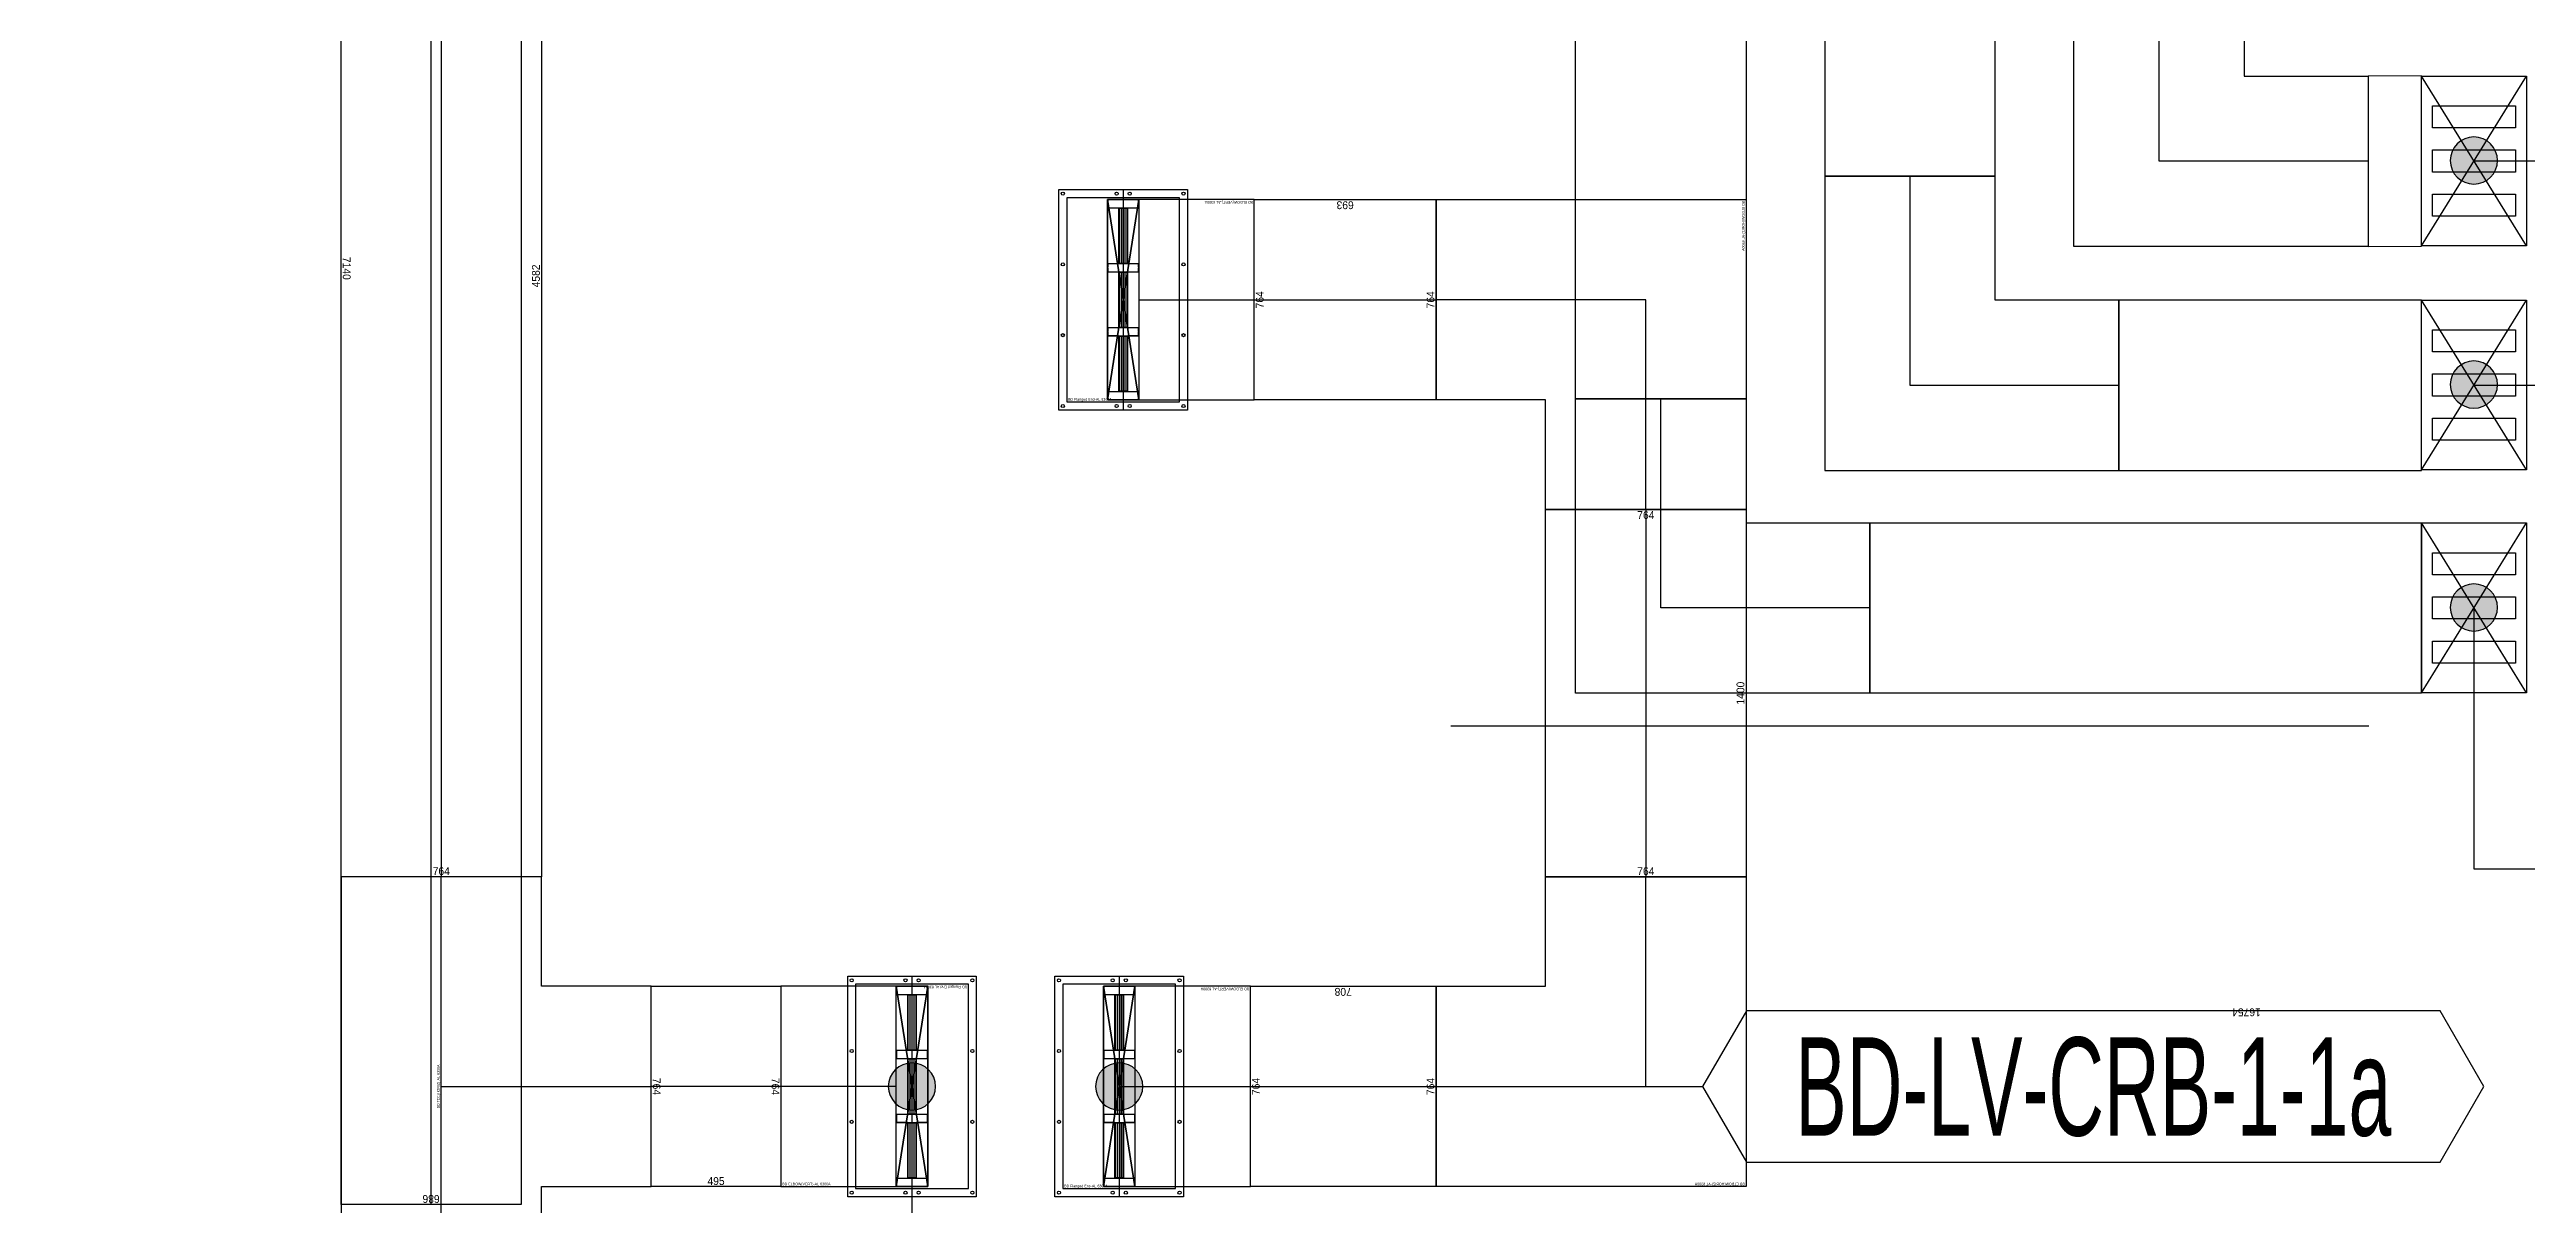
# Model space of a CAD drawing. Header units: millimetres. Extents: x 28486 to 374549, y -351975 to 868946.
# Drawn here: x 138610 to 148054, y -238145 to -233741 of the extents above; entities that cross this region are included whole.
import ezdxf
from ezdxf.enums import TextEntityAlignment as Align

# ---------------------------------------------------------------- set-up
doc = ezdxf.new("R2010")
doc.units = ezdxf.units.MM
doc.header["$LTSCALE"] = 150
doc.layers.get('Defpoints').update_dxf_attribs({"color": 150})
for name, color, linetype in [('-----27 Bus Duct_HV_6.6kV', 130, 'Continuous'), ('-----27 Bus Duct_HV_6.6kV (추후 증설용)', 150, 'Continuous'), ('-----27 Bus Duct_LV_380-220V', 200, 'Continuous'), ('-----27 Bus Duct_LV_380-220V_UT', 41, 'Continuous'), ('-----27 Bus Duct_LV_380-220V_UT B', 71, 'Continuous'), ('-----29 주기', 1, 'Continuous'), ('-----30 Text', 2, 'Continuous'), ('-----99 Cable Schedule', 2, 'Continuous')]:
    doc.layers.add(name, color=color, linetype=linetype)
doc.styles.add('ELEC', font='')
doc.styles.get("Standard").update_dxf_attribs({"font": ''})
doc.styles.get('ELEC').set_extended_font_data('Dotum')
doc.styles.get('Standard').set_extended_font_data('Dotum')
doc.dimstyles.new('전기통신참고용-치수', dxfattribs={"dimscale": 15, "dimtxt": 2, "dimasz": 0, "dimexe": 0, "dimexo": 0, "dimgap": 0.4, "dimtad": 4, "dimdec": 0, "dimzin": 0, "dimdsep": 46, "dimtxsty": 'Standard', "dimblk": 'NONE', "dimcen": 0, "dimse1": 1, "dimse2": 1, "dimsd1": 1, "dimsd2": 1, "dimclrd": 8, "dimclre": 8, "dimclrt": 8, "dimadec": 0, "dimazin": 0, "dimtfac": 1, "dimtdec": 0, "dimtix": 1, "dimtmove": 2, "dimatfit": 0, "dimldrblk": 'NONE', "dimfxl": 2, "dimtolj": 1, "dimtzin": 0, "dimarcsym": 0})

# ---------------------------------------------------------------- blocks, each defined once
blk = doc.blocks.new('*U5')
at = {"color": 1}
for p, q in [((60, 382), (-60, -382)), ((-60, 382), (60, -382))]:
    blk.add_line(p, q, dxfattribs=at)
at = {"color": 0}
blk.add_line((-3.637978807091713e-12, 420.5000000000036), (-3.637978807091713e-12, -420.5), dxfattribs=at)
for points in [[(244.9999999999964, -420.5), (-245.0000000000036, -420.5), (-245.0000000000036, 420.5000000000036), (244.9999999999964, 420.5000000000036)], [(-215.0000000000036, -389.4999999999964), (214.9999999999964, -389.4999999999964), (214.9999999999964, 389.5000000000036), (-215.0000000000036, 389.5000000000036)]]:
    blk.add_lwpolyline(points, close=True, dxfattribs=at)
at = {"color": 1}
blk.add_lwpolyline([(60, -382), (-60, -382), (-60, 382), (60, 382)], close=True, dxfattribs=at)
for points in [[(-60, 136, -0.414213562373095), (-58, 138), (-17.19999999999709, 138, 0.4142135623730951), (-16.19999999999709, 139), (-16.19999999999709, 349, 0.4142135623730951), (-17.19999999999709, 350), (-58, 350, -0.414213562373095), (-60, 352), (-60, 382, -0.4142135623730951), (-59, 381), (-59, 352, 0.4142135623730951), (-58, 351), (58, 351, 0.4142135623730951), (59, 352), (59, 381, -0.4142135623730951), (60, 382), (60, 352, -0.414213562373095), (58, 350), (17.19999999999709, 350, 0.4142135623730951), (16.19999999999709, 349), (16.19999999999709, 139, 0.4142135623730951), (17.19999999999709, 138), (58, 138, -0.414213562373095), (60, 136), (60.00000000000728, 124, -0.4142135623730951), (59.00000000000728, 125), (59, 136, 0.414213562373095), (58, 137), (-58, 137, 0.4142135623730951), (-59, 136), (-58.99999999999272, 125, -0.4142135623730951), (-59.99999999999272, 124), (-59.99999999999272, 124), (-59.99999999999272, 124), (-59.99999999999272, 124)], [(-15.19999999999709, 139), (-15.19999999999709, 349, -0.414213562373095), (-14.19999999999709, 350), (14.19999999999709, 350, -0.414213562373095), (15.19999999999709, 349), (15.19999999999709, 139, -0.414213562373095), (14.19999999999709, 138), (-14.19999999999709, 138, -0.414213562373095)], [(-14.19999999999709, 140), (-14.19999999999709, 348, -0.414213562373095), (-13.19999999999709, 349), (-8.85000000000582, 349, -0.414213562373095), (-7.850000000005821, 348), (-7.850000000005821, 140, -0.414213562373095), (-8.85000000000582, 139), (-13.19999999999709, 139, -0.414213562373095)], [(-6.849999999998545, 140), (-6.849999999998545, 348, -0.414213562373095), (-5.849999999998545, 349), (-1.500000000007276, 349, -0.414213562373095), (-0.500000000007276, 348), (-0.500000000007276, 140, -0.414213562373095), (-1.500000000007276, 139), (-5.849999999998545, 139, -0.414213562373095)], [(0.500000000007276, 140), (0.500000000007276, 348, -0.414213562373095), (1.500000000007276, 349), (5.849999999998545, 349, -0.414213562373095), (6.849999999998545, 348), (6.849999999998545, 140, -0.414213562373095), (5.849999999998545, 139), (1.500000000007276, 139, -0.414213562373095)], [(7.850000000005821, 140), (7.850000000005821, 348, -0.414213562373095), (8.85000000000582, 349), (13.19999999999709, 349, -0.414213562373095), (14.19999999999709, 348), (14.19999999999709, 140, -0.414213562373095), (13.19999999999709, 139), (8.85000000000582, 139, -0.414213562373095)], [(-60, -108, -0.414213562373095), (-58, -106), (-17.19999999999709, -106, 0.4142135623730951), (-16.19999999999709, -105), (-16.19999999999709, 105, 0.4142135623730951), (-17.19999999999709, 106), (-58, 106, -0.414213562373095), (-60, 108), (-59.99999999999272, 122, -0.4142135623730951), (-58.99999999999272, 121), (-59, 108, 0.4142135623730951), (-58, 107), (58, 107, 0.4142135623730951), (59, 108), (59.00000000000728, 121, -0.4142135623730951), (60.00000000000728, 122), (60, 108, -0.414213562373095), (58, 106), (17.19999999999709, 106, 0.4142135623730951), (16.19999999999709, 105), (16.19999999999709, -105, 0.4142135623730951), (17.19999999999709, -106), (58, -106, -0.414213562373095), (60, -108), (60, -121, -0.4142135623730951), (59, -120), (59, -108, 0.414213562373095), (58, -107), (-58, -107, 0.4142135623730951), (-59, -108), (-59, -120, -0.4142135623730951), (-60, -121), (-60, -121), (-60, -121), (-60, -121)], [(-15.19999999999709, -105), (-15.19999999999709, 105, -0.414213562373095), (-14.19999999999709, 106), (14.19999999999709, 106, -0.414213562373095), (15.19999999999709, 105), (15.19999999999709, -105, -0.414213562373095), (14.19999999999709, -106), (-14.19999999999709, -106, -0.414213562373095)], [(-14.19999999999709, -104), (-14.19999999999709, 104, -0.414213562373095), (-13.19999999999709, 105), (-8.85000000000582, 105, -0.414213562373095), (-7.850000000005821, 104), (-7.850000000005821, -104, -0.414213562373095), (-8.85000000000582, -105), (-13.19999999999709, -105, -0.414213562373095)], [(-6.849999999998545, -104), (-6.849999999998545, 104, -0.414213562373095), (-5.849999999998545, 105), (-1.500000000007276, 105, -0.414213562373095), (-0.500000000007276, 104), (-0.500000000007276, -104, -0.414213562373095), (-1.500000000007276, -105), (-5.849999999998545, -105, -0.414213562373095)], [(0.500000000007276, -104), (0.500000000007276, 104, -0.414213562373095), (1.500000000007276, 105), (5.849999999998545, 105, -0.414213562373095), (6.849999999998545, 104), (6.849999999998545, -104, -0.414213562373095), (5.849999999998545, -105), (1.500000000007276, -105, -0.414213562373095)], [(7.850000000005821, -104), (7.850000000005821, 104, -0.414213562373095), (8.85000000000582, 105), (13.19999999999709, 105, -0.414213562373095), (14.19999999999709, 104), (14.19999999999709, -104, -0.414213562373095), (13.19999999999709, -105), (8.85000000000582, -105, -0.414213562373095)], [(-60, -352, -0.414213562373095), (-58, -350), (-17.19999999999709, -350, 0.4142135623730951), (-16.19999999999709, -349), (-16.19999999999709, -139, 0.4142135623730951), (-17.19999999999709, -138), (-58, -138, -0.414213562373095), (-60, -136), (-59.99999999999272, -123, -0.4142135623730951), (-58.99999999999272, -124), (-59, -136, 0.4142135623730951), (-58, -137), (58, -137, 0.4142135623730951), (59, -136), (59.00000000000728, -124, -0.4142135623730951), (60.00000000000728, -123), (60, -136, -0.414213562373095), (58, -138), (17.19999999999709, -138, 0.4142135623730951), (16.19999999999709, -139), (16.19999999999709, -349, 0.4142135623730951), (17.19999999999709, -350), (58, -350, -0.414213562373095), (60, -352), (60, -382, -0.4142135623730951), (59, -381), (59, -352, 0.414213562373095), (58, -351), (-58, -351, 0.4142135623730951), (-59, -352), (-59, -381, -0.4142135623730951), (-60, -382), (-60, -382), (-60, -382), (-60, -382)], [(-15.19999999999709, -349), (-15.19999999999709, -139, -0.414213562373095), (-14.19999999999709, -138), (14.19999999999709, -138, -0.414213562373095), (15.19999999999709, -139), (15.19999999999709, -349, -0.414213562373095), (14.19999999999709, -350), (-14.19999999999709, -350, -0.414213562373095)], [(-14.19999999999709, -348), (-14.19999999999709, -140, -0.414213562373095), (-13.19999999999709, -139), (-8.85000000000582, -139, -0.414213562373095), (-7.850000000005821, -140), (-7.850000000005821, -348, -0.414213562373095), (-8.85000000000582, -349), (-13.19999999999709, -349, -0.414213562373095)], [(-6.849999999998545, -348), (-6.849999999998545, -140, -0.414213562373095), (-5.849999999998545, -139), (-1.500000000007276, -139, -0.414213562373095), (-0.500000000007276, -140), (-0.500000000007276, -348, -0.414213562373095), (-1.500000000007276, -349), (-5.849999999998545, -349, -0.414213562373095)], [(0.500000000007276, -348), (0.500000000007276, -140, -0.414213562373095), (1.500000000007276, -139), (5.849999999998545, -139, -0.414213562373095), (6.849999999998545, -140), (6.849999999998545, -348, -0.414213562373095), (5.849999999998545, -349), (1.500000000007276, -349, -0.414213562373095)], [(7.850000000005821, -348), (7.850000000005821, -140, -0.414213562373095), (8.85000000000582, -139), (13.19999999999709, -139, -0.414213562373095), (14.19999999999709, -140), (14.19999999999709, -348, -0.414213562373095), (13.19999999999709, -349), (8.85000000000582, -349, -0.414213562373095)]]:
    blk.add_lwpolyline(points, format="xyb", close=True, dxfattribs=at)
at = {"color": 0}
for centre in [(-230.0000000000036, 405.0000000000036), (-25.00000000000364, 405.0000000000036), (24.99999999999636, 405.0000000000036), (229.9999999999964, 405.0000000000036), (-230.0000000000036, 135.0000000000036), (229.9999999999964, 135.0000000000036), (-230.0000000000036, -134.9999999999964), (229.9999999999964, -134.9999999999964), (-230.0000000000036, -404.9999999999964), (-25.00000000000364, -404.9999999999964), (24.99999999999636, -404.9999999999964), (229.9999999999964, -404.9999999999964)]:
    blk.add_circle(centre, 6, dxfattribs=at)
at = {"color": 0, "style": 'ELEC'}
blk.add_text('BD Flanged End-AL 6300A', height=10, dxfattribs=at).set_placement((-210.0000000000036, -379.4999999999964), align=Align.MIDDLE_LEFT)
blk = doc.blocks.new('*U7')
at = {"color": 1}
for p, q in [((340, 382), (220, -382)), ((220, 382), (340, -382))]:
    blk.add_line(p, q, dxfattribs=at)
at = {"color": 0}
blk.add_lwpolyline([(-220.0000000000036, -382), (219.9999999999964, -382), (219.9999999999964, 382), (-220.0000000000036, 382)], close=True, dxfattribs=at)
blk.add_lwpolyline([(219.9999999999964, -382), (339.9999999999964, -382), (339.9999999999964, 382), (219.9999999999964, 382)], dxfattribs=at)
at = {"color": 1}
for points in [[(220, 136, -0.414213562373095), (222, 138), (262.8000000000029, 138, 0.4142135623730951), (263.8000000000029, 139), (263.8000000000029, 349, 0.4142135623730951), (262.8000000000029, 350), (222, 350, -0.414213562373095), (220, 352), (220, 382, -0.4142135623730951), (221, 381), (221, 352, 0.4142135623730951), (222, 351), (338, 351, 0.4142135623730951), (339, 352), (339, 381, -0.4142135623730951), (340, 382), (340, 352, -0.414213562373095), (338, 350), (297.1999999999971, 350, 0.4142135623730951), (296.1999999999971, 349), (296.1999999999971, 139, 0.4142135623730951), (297.1999999999971, 138), (338, 138, -0.414213562373095), (340, 136), (340.0000000000073, 124, -0.4142135623730951), (339.0000000000073, 125), (339, 136, 0.414213562373095), (338, 137), (222, 137, 0.4142135623730951), (221, 136), (221.0000000000073, 125, -0.4142135623730951), (220.0000000000073, 124), (220.0000000000073, 124), (220.0000000000073, 124), (220.0000000000073, 124)], [(264.8000000000029, 139), (264.8000000000029, 349, -0.414213562373095), (265.8000000000029, 350), (294.1999999999971, 350, -0.414213562373095), (295.1999999999971, 349), (295.1999999999971, 139, -0.414213562373095), (294.1999999999971, 138), (265.8000000000029, 138, -0.414213562373095)], [(265.8000000000029, 140), (265.8000000000029, 348, -0.414213562373095), (266.8000000000029, 349), (271.1499999999942, 349, -0.414213562373095), (272.1499999999942, 348), (272.1499999999942, 140, -0.414213562373095), (271.1499999999942, 139), (266.8000000000029, 139, -0.414213562373095)], [(273.1500000000015, 140), (273.1500000000015, 348, -0.414213562373095), (274.1500000000015, 349), (278.4999999999927, 349, -0.414213562373095), (279.4999999999927, 348), (279.4999999999927, 140, -0.414213562373095), (278.4999999999927, 139), (274.1500000000015, 139, -0.414213562373095)], [(280.5000000000073, 140), (280.5000000000073, 348, -0.414213562373095), (281.5000000000073, 349), (285.8499999999985, 349, -0.414213562373095), (286.8499999999985, 348), (286.8499999999985, 140, -0.414213562373095), (285.8499999999985, 139), (281.5000000000073, 139, -0.414213562373095)], [(287.8500000000058, 140), (287.8500000000058, 348, -0.414213562373095), (288.8500000000058, 349), (293.1999999999971, 349, -0.414213562373095), (294.1999999999971, 348), (294.1999999999971, 140, -0.414213562373095), (293.1999999999971, 139), (288.8500000000058, 139, -0.414213562373095)], [(220, -108, -0.414213562373095), (222, -106), (262.8000000000029, -106, 0.4142135623730951), (263.8000000000029, -105), (263.8000000000029, 105, 0.4142135623730951), (262.8000000000029, 106), (222, 106, -0.414213562373095), (220, 108), (220.0000000000073, 122, -0.4142135623730951), (221.0000000000073, 121), (221, 108, 0.4142135623730951), (222, 107), (338, 107, 0.4142135623730951), (339, 108), (339.0000000000073, 121, -0.4142135623730951), (340.0000000000073, 122), (340, 108, -0.414213562373095), (338, 106), (297.1999999999971, 106, 0.4142135623730951), (296.1999999999971, 105), (296.1999999999971, -105, 0.4142135623730951), (297.1999999999971, -106), (338, -106, -0.414213562373095), (340, -108), (340, -121, -0.4142135623730951), (339, -120), (339, -108, 0.414213562373095), (338, -107), (222, -107, 0.4142135623730951), (221, -108), (221, -120, -0.4142135623730951), (220, -121), (220, -121), (220, -121), (220, -121)], [(264.8000000000029, -105), (264.8000000000029, 105, -0.414213562373095), (265.8000000000029, 106), (294.1999999999971, 106, -0.414213562373095), (295.1999999999971, 105), (295.1999999999971, -105, -0.414213562373095), (294.1999999999971, -106), (265.8000000000029, -106, -0.414213562373095)], [(265.8000000000029, -104), (265.8000000000029, 104, -0.414213562373095), (266.8000000000029, 105), (271.1499999999942, 105, -0.414213562373095), (272.1499999999942, 104), (272.1499999999942, -104, -0.414213562373095), (271.1499999999942, -105), (266.8000000000029, -105, -0.414213562373095)], [(273.1500000000015, -104), (273.1500000000015, 104, -0.414213562373095), (274.1500000000015, 105), (278.4999999999927, 105, -0.414213562373095), (279.4999999999927, 104), (279.4999999999927, -104, -0.414213562373095), (278.4999999999927, -105), (274.1500000000015, -105, -0.414213562373095)], [(280.5000000000073, -104), (280.5000000000073, 104, -0.414213562373095), (281.5000000000073, 105), (285.8499999999985, 105, -0.414213562373095), (286.8499999999985, 104), (286.8499999999985, -104, -0.414213562373095), (285.8499999999985, -105), (281.5000000000073, -105, -0.414213562373095)], [(287.8500000000058, -104), (287.8500000000058, 104, -0.414213562373095), (288.8500000000058, 105), (293.1999999999971, 105, -0.414213562373095), (294.1999999999971, 104), (294.1999999999971, -104, -0.414213562373095), (293.1999999999971, -105), (288.8500000000058, -105, -0.414213562373095)], [(220, -352, -0.414213562373095), (222, -350), (262.8000000000029, -350, 0.4142135623730951), (263.8000000000029, -349), (263.8000000000029, -139, 0.4142135623730951), (262.8000000000029, -138), (222, -138, -0.414213562373095), (220, -136), (220.0000000000073, -123, -0.4142135623730951), (221.0000000000073, -124), (221, -136, 0.4142135623730951), (222, -137), (338, -137, 0.4142135623730951), (339, -136), (339.0000000000073, -124, -0.4142135623730951), (340.0000000000073, -123), (340, -136, -0.414213562373095), (338, -138), (297.1999999999971, -138, 0.4142135623730951), (296.1999999999971, -139), (296.1999999999971, -349, 0.4142135623730951), (297.1999999999971, -350), (338, -350, -0.414213562373095), (340, -352), (340, -382, -0.4142135623730951), (339, -381), (339, -352, 0.414213562373095), (338, -351), (222, -351, 0.4142135623730951), (221, -352), (221, -381, -0.4142135623730951), (220, -382), (220, -382), (220, -382), (220, -382)], [(264.8000000000029, -349), (264.8000000000029, -139, -0.414213562373095), (265.8000000000029, -138), (294.1999999999971, -138, -0.414213562373095), (295.1999999999971, -139), (295.1999999999971, -349, -0.414213562373095), (294.1999999999971, -350), (265.8000000000029, -350, -0.414213562373095)], [(265.8000000000029, -348), (265.8000000000029, -140, -0.414213562373095), (266.8000000000029, -139), (271.1499999999942, -139, -0.414213562373095), (272.1499999999942, -140), (272.1499999999942, -348, -0.414213562373095), (271.1499999999942, -349), (266.8000000000029, -349, -0.414213562373095)], [(273.1500000000015, -348), (273.1500000000015, -140, -0.414213562373095), (274.1500000000015, -139), (278.4999999999927, -139, -0.414213562373095), (279.4999999999927, -140), (279.4999999999927, -348, -0.414213562373095), (278.4999999999927, -349), (274.1500000000015, -349, -0.414213562373095)], [(280.5000000000073, -348), (280.5000000000073, -140, -0.414213562373095), (281.5000000000073, -139), (285.8499999999985, -139, -0.414213562373095), (286.8499999999985, -140), (286.8499999999985, -348, -0.414213562373095), (285.8499999999985, -349), (281.5000000000073, -349, -0.414213562373095)], [(287.8500000000058, -348), (287.8500000000058, -140, -0.414213562373095), (288.8500000000058, -139), (293.1999999999971, -139, -0.414213562373095), (294.1999999999971, -140), (294.1999999999971, -348, -0.414213562373095), (293.1999999999971, -349), (288.8500000000058, -349, -0.414213562373095)]]:
    blk.add_lwpolyline(points, format="xyb", close=True, dxfattribs=at)
blk.add_lwpolyline([(220, 0), (-220, 0)], dxfattribs=at)
at = {"color": 0, "style": 'ELEC'}
blk.add_text('BD ELBOW(VERT)-AL 6300A', height=10, dxfattribs=at).set_placement((-215.0000000000036, -372), align=Align.MIDDLE_LEFT)
blk = doc.blocks.new('*D716')
at = {"layer": 'Defpoints', "color": 0, "transparency": 16777216}
for p in [(4.263256414560601e-13, 3000), (764.0000000000005, 3000), (764.0000000000005, 3000)]:
    blk.add_point(p, dxfattribs=at)
at = {"color": 0, "transparency": 16777216, "insert": (382.0000000000005, 2978.979647218453), "char_height": 30, "attachment_point": 5}
blk.add_mtext('\\A1;{\\C0;764}', dxfattribs=at)
blk = doc.blocks.new('_None')
blk = doc.blocks.new('*D717')
at = {"layer": 'Defpoints', "color": 0, "transparency": 16777216}
for p in [(764.0000000000007, 3000.000000000001), (764.0000000000881, 3000.000000000001), (764.0000000000006, 2505.075177383639)]:
    blk.add_point(p, dxfattribs=at)
at = {"color": 0, "transparency": 16777216, "insert": (742.979647218542, 2752.53758869182), "char_height": 30, "attachment_point": 5, "rotation": 90}
blk.add_mtext('\\A1;{\\C0;495}', dxfattribs=at)
blk = doc.blocks.new('*D718')
at = {"layer": 'Defpoints', "color": 0, "transparency": 16777216}
for p in [(4.192202140984591e-13, 2505.075177383638), (764.0000000000003, 2505.075177383638), (764.0000000000003, 2505.075177383638)]:
    blk.add_point(p, dxfattribs=at)
at = {"color": 0, "transparency": 16777216, "insert": (382.0000000000004, 2526.095530165185), "char_height": 30, "attachment_point": 5}
blk.add_mtext('\\A1;{\\C0;764}', dxfattribs=at)
blk = doc.blocks.new('*D996')
at = {"layer": 'Defpoints', "color": 0, "transparency": 16777216}
for p in [(7.972289495228324e-12, 45395.37662442435), (686.000000000008, 45395.37662442435), (686.000000000008, 45395.37662442435)]:
    blk.add_point(p, dxfattribs=at)
at = {"color": 0, "transparency": 16777216, "insert": (343.000000000008, 45374.3562716428), "char_height": 30, "attachment_point": 5}
blk.add_mtext('\\A1;{\\C0;686}', dxfattribs=at)
blk = doc.blocks.new('*D997')
at = {"layer": 'Defpoints', "color": 0, "transparency": 16777216}
for p in [(686.0000000000082, 45395.37662442436), (686.0000000001177, 45395.37662442436), (686.0000000000073, 38255.54649011664)]:
    blk.add_point(p, dxfattribs=at)
at = {"color": 0, "transparency": 16777216, "insert": (664.9796472185835, 41825.46155727049), "char_height": 30, "attachment_point": 5, "rotation": 90}
blk.add_mtext('\\A1;{\\C0;7140}', dxfattribs=at)
blk = doc.blocks.new('*D998')
at = {"layer": 'Defpoints', "color": 0, "transparency": 16777216}
for p in [(6.835421118012164e-12, 38255.54649011663), (686.000000000007, 38255.54649011663), (686.000000000007, 38255.54649011663)]:
    blk.add_point(p, dxfattribs=at)
at = {"color": 0, "transparency": 16777216, "insert": (343.0000000000069, 38276.56684289817), "char_height": 30, "attachment_point": 5}
blk.add_mtext('\\A1;{\\C0;686}', dxfattribs=at)
blk = doc.blocks.new('*U21')
at = {"color": 0}
blk.add_lwpolyline([(-800.0000000000036, -382), (-382.0000000000036, -382), (-382.0000000000036, -800), (381.9999999999964, -800), (381.9999999999964, -382), (799.9999999999964, -382), (799.9999999999964, 382), (-800.0000000000036, 382)], close=True, dxfattribs=at)
at = {"color": 1}
for points in [[(-800, 0), (800, 0)], [(0, 0), (0, -800)]]:
    blk.add_lwpolyline(points, dxfattribs=at)
at = {"color": 0, "style": 'ELEC'}
blk.add_text('BD TEE(HORIZ)-AL 6300A', height=10, dxfattribs=at).set_placement((-3.637978807091713e-12, 10), align=Align.MIDDLE)
blk = doc.blocks.new('A$341610189226')
for p, q in [((0, 0), (647.9093344554421, 400.8093616761907)), ((0, 400.8093616761907), (647.9093344554421, 0))]:
    blk.add_line(p, q)
for points in [[(647.9093344554421, 0), (0, 0), (0, 400.8093616761907), (647.9093344554421, 400.8093616761907)], [(113.5944937032764, 358.7373269713426), (197.738563113031, 358.7373269713426), (197.738563113031, 42.0720347049064), (113.5944937032764, 42.0720347049064)], [(281.8826325228438, 358.7373269713426), (366.0267019326566, 358.7373269713426), (366.0267019326566, 42.0720347049064), (281.8826325228438, 42.0720347049064)], [(450.1707713424694, 358.7373269713426), (534.314840752224, 358.7373269713426), (534.314840752224, 42.0720347049064), (450.1707713424694, 42.0720347049064)]]:
    blk.add_lwpolyline(points, close=True)
blk = doc.blocks.new('A$343519315662')
at = {"layer": '-----27 Bus Duct_HV_6.6kV'}
for p, q in [((472.0000000001164, 650.0000000000582), (471.9999999999709, 1122.000000000058)), ((471.9999999999709, 1122.000000000058), (1121.999999999971, 1121.999999999942)), ((797.0000000000291, 1122.000000000058), (797, 325.0000000000582)), ((1121.999999999971, 1122.000000000058), (1121.999999999854, 5.820766091346741e-11)), ((0, 0), (1.164153218269348e-10, 650)), ((1.164153218269348e-10, 650), (472.0000000001164, 650.0000000000582)), ((797, 325.0000000000582), (5.820766091346741e-11, 325)), ((1121.999999999854, 5.820766091346741e-11), (0, 0))]:
    blk.add_line(p, q, dxfattribs=at)
blk = doc.blocks.new('A$C9a0ab699')
h = blk.add_hatch(color=0)
edge = h.paths.add_edge_path()
edge.add_arc((2.182787284255028e-11, 2.299202606081963e-09), 64.0071934098378, 720.0000000000341, 1080.000000000034, ccw=False)
at = {"color": 0}
blk.add_circle((2.182787284255028e-11, 2.299202606081963e-09), 64.0071934098378, dxfattribs=at)
blk = doc.blocks.new('*D720')
at = {"layer": 'Defpoints', "color": 0, "transparency": 16777216}
for p in [(2.685851541173179e-12, 15333.36935665614), (764.0000000000026, 15333.36935665614), (764.0000000000026, 15333.36935665614)]:
    blk.add_point(p, dxfattribs=at)
at = {"color": 0, "transparency": 16777216, "insert": (382.0000000000027, 15312.34900387459), "char_height": 30, "attachment_point": 5}
blk.add_mtext('\\A1;{\\C0;764}', dxfattribs=at)
blk = doc.blocks.new('*D721')
at = {"layer": 'Defpoints', "color": 0, "transparency": 16777216}
for p in [(764.0000000000028, 15333.36935665615), (764.0000000000983, 15333.36935665615), (764.0000000000022, 10751.36807180217)]:
    blk.add_point(p, dxfattribs=at)
at = {"color": 0, "transparency": 16777216, "insert": (742.9796472185557, 13042.36871422915), "char_height": 30, "attachment_point": 5, "rotation": 90}
blk.add_mtext('\\A1;{\\C0;4582}', dxfattribs=at)
blk = doc.blocks.new('*D722')
at = {"layer": 'Defpoints', "color": 0, "transparency": 16777216}
for p in [(1.932676241267473e-12, 10751.36807180216), (764.0000000000019, 10751.36807180216), (764.0000000000019, 10751.36807180216)]:
    blk.add_point(p, dxfattribs=at)
at = {"color": 0, "transparency": 16777216, "insert": (382.0000000000019, 10772.38842458371), "char_height": 30, "attachment_point": 5}
blk.add_mtext('\\A1;{\\C0;764}', dxfattribs=at)
blk = doc.blocks.new('*D2083')
at = {"layer": 'Defpoints', "color": 0, "transparency": 16777216}
for p in [(8.597567102697212e-13, 5214.200477690247), (764.0000000000009, 5214.200477690247), (764.0000000000009, 5214.200477690247), (685.999999999996, -23523.00195912347), (686.0000000000845, -23523.00195912347), (685.9999999999959, -24216.001316665)]:
    blk.add_point(p, dxfattribs=at)
at = {"color": 0, "transparency": 16777216, "insert": (382.0000000000009, 5193.1801249087), "char_height": 30, "attachment_point": 5}
blk.add_mtext('\\A1;{\\C0;764}', dxfattribs=at)
at = {"color": 0, "transparency": 16777216, "insert": (664.9796472185309, -23869.50163789423), "char_height": 30, "attachment_point": 5, "rotation": 90}
blk.add_mtext('\\A1;{\\C0;693}', dxfattribs=at)
blk = doc.blocks.new('*D2084')
at = {"layer": 'Defpoints', "color": 0, "transparency": 16777216}
for p in [(764.0000000000011, 5214.200477690249), (764.0000000000985, 5214.200477690249), (764.0000000000009, 4521.200477673877), (-4.312994406063808e-12, -24216.00131666499), (685.9999999999957, -24216.00131666499), (685.9999999999957, -24216.00131666499)]:
    blk.add_point(p, dxfattribs=at)
at = {"color": 0, "transparency": 16777216, "insert": (742.979647218553, 4867.700477682061), "char_height": 30, "attachment_point": 5, "rotation": 90}
blk.add_mtext('\\A1;{\\C0;693}', dxfattribs=at)
at = {"color": 0, "transparency": 16777216, "insert": (342.9999999999957, -24194.98096388344), "char_height": 30, "attachment_point": 5}
blk.add_mtext('\\A1;{\\C0;686}', dxfattribs=at)
blk = doc.blocks.new('*D2085')
at = {"layer": 'Defpoints', "color": 0, "transparency": 16777216}
for p in [(8.029132914089132e-13, 4521.200477673875), (764.0000000000007, 4521.200477673875), (764.0000000000007, 4521.200477673875)]:
    blk.add_point(p, dxfattribs=at)
at = {"color": 0, "transparency": 16777216, "insert": (382.0000000000007, 4542.220830455421), "char_height": 30, "attachment_point": 5}
blk.add_mtext('\\A1;{\\C0;764}', dxfattribs=at)
blk = doc.blocks.new('*U15')
at = {"color": 0}
blk.add_lwpolyline([(-382.0000000000036, -382), (799.9999999999964, -382), (799.9999999999964, 382), (381.9999999999964, 382), (381.9999999999964, 800), (-382.0000000000036, 800)], close=True, dxfattribs=at)
at = {"color": 1}
blk.add_lwpolyline([(800, 0), (0, 0), (0, 800)], dxfattribs=at)
at = {"color": 0, "style": 'ELEC'}
blk.add_text('BD ELBOW(HORIZ)-AL 6300A', height=10, dxfattribs=at).set_placement((-377.0000000000036, -372), align=Align.MIDDLE_LEFT)
blk = doc.blocks.new('*D2087')
at = {"layer": 'Defpoints', "color": 0, "transparency": 16777216}
for p in [(686.0000000000017, 9792.999736901565), (686.0000000000962, 9792.999736901565), (8.597567102697212e-13, 5214.200477690247), (764.0000000000009, 5214.200477690247), (764.0000000000009, 5214.200477690247), (685.999999999999, -6961.001601814529)]:
    blk.add_point(p, dxfattribs=at)
at = {"color": 0, "transparency": 16777216, "insert": (382.0000000000009, 5193.1801249087), "char_height": 30, "attachment_point": 5}
blk.add_mtext('\\A1;{\\C0;764}', dxfattribs=at)
at = {"color": 0, "transparency": 16777216, "insert": (664.9796472185516, 1415.999067543518), "char_height": 30, "attachment_point": 5, "rotation": 90}
blk.add_mtext('\\A1;{\\C0;16754}', dxfattribs=at)
blk = doc.blocks.new('*D2088')
at = {"layer": 'Defpoints', "color": 0, "transparency": 16777216}
for p in [(764.0000000000011, 5214.200477690249), (764.0000000000992, 5214.200477690249), (764.0000000000009, 4506.200477673877), (-1.250555214937776e-12, -6961.001601814525), (685.9999999999987, -6961.001601814525), (685.9999999999987, -6961.001601814525)]:
    blk.add_point(p, dxfattribs=at)
at = {"color": 0, "transparency": 16777216, "insert": (742.9796472185539, 4860.200477682061), "char_height": 30, "attachment_point": 5, "rotation": 90}
blk.add_mtext('\\A1;{\\C0;708}', dxfattribs=at)
at = {"color": 0, "transparency": 16777216, "insert": (342.9999999999987, -6939.981249032979), "char_height": 30, "attachment_point": 5}
blk.add_mtext('\\A1;{\\C0;686}', dxfattribs=at)
blk = doc.blocks.new('*D2089')
at = {"layer": 'Defpoints', "color": 0, "transparency": 16777216}
for p in [(8.100187187665142e-13, 4506.200477673875), (764.0000000000007, 4506.200477673875), (764.0000000000007, 4506.200477673875)]:
    blk.add_point(p, dxfattribs=at)
at = {"color": 0, "transparency": 16777216, "insert": (382.0000000000007, 4527.220830455421), "char_height": 30, "attachment_point": 5}
blk.add_mtext('\\A1;{\\C0;764}', dxfattribs=at)
blk = doc.blocks.new('*D1012')
at = {"layer": 'Defpoints', "color": 0, "transparency": 16777216}
for p in [(8.597567102697212e-13, 5214.200477690247), (764.0000000000009, 5214.200477690247), (764.0000000000009, 5214.200477690247)]:
    blk.add_point(p, dxfattribs=at)
at = {"color": 0, "transparency": 16777216, "insert": (382.0000000000009, 5193.1801249087), "char_height": 30, "attachment_point": 5}
blk.add_mtext('\\A1;{\\C0;764}', dxfattribs=at)
blk = doc.blocks.new('*D1013')
at = {"layer": 'Defpoints', "color": 0, "transparency": 16777216}
for p in [(764.0000000000011, 5214.200477690249), (764.0000000000982, 5214.200477690249), (764.0000000000008, 3814.200477677427)]:
    blk.add_point(p, dxfattribs=at)
at = {"color": 0, "transparency": 16777216, "insert": (742.9796472185527, 4514.200477683837), "char_height": 30, "attachment_point": 5, "rotation": 90}
blk.add_mtext('\\A1;{\\C0;1400}', dxfattribs=at)
blk = doc.blocks.new('*D1014')
at = {"layer": 'Defpoints', "color": 0, "transparency": 16777216}
for p in [(6.821210263296962e-13, 3814.200477677426), (764.0000000000006, 3814.200477677426), (764.0000000000006, 3814.200477677426)]:
    blk.add_point(p, dxfattribs=at)
at = {"color": 0, "transparency": 16777216, "insert": (382.0000000000006, 3835.220830458973), "char_height": 30, "attachment_point": 5}
blk.add_mtext('\\A1;{\\C0;764}', dxfattribs=at)
blk = doc.blocks.new('A$C299894f3')
at = {"layer": '-----27 Bus Duct_HV_6.6kV (추후 증설용)'}
for p, q in [((472.0000000009313, 650, -1.348110495632246e-09), (472.0000000007858, 1122, -1.348110495632246e-09)), ((472.0000000007858, 1122, -1.348110495632246e-09), (1122.000000000786, 1121.999999999884, -1.348110495632246e-09)), ((797.000000000844, 1122, -1.348110495632246e-09), (797.0000000008149, 325, -1.348110495632246e-09)), ((1122.000000000786, 1122, -1.348110495632246e-09), (1122.000000000669, 0, -1.348110495632246e-09)), ((8.149072527885437e-10, -5.820766091346741e-11, -1.348110495632246e-09), (9.313225746154785e-10, 649.9999999999418, -1.348110495632246e-09)), ((9.313225746154785e-10, 649.9999999999418, -1.348110495632246e-09), (472.0000000009313, 650, -1.348110495632246e-09)), ((797.0000000008149, 325, -1.348110495632246e-09), (8.731149137020111e-10, 324.9999999999418, -1.348110495632246e-09)), ((1122.000000000669, 0, -1.348110495632246e-09), (8.149072527885437e-10, -5.820766091346741e-11, -1.348110495632246e-09))]:
    blk.add_line(p, q, dxfattribs=at)
blk = doc.blocks.new('*U715')
at = {"color": 1}
blk.add_line((382.0000000000004, 3000), (382.0000000000004, 2505.075177383638), dxfattribs=at)
at = {"color": 0}
blk.add_lwpolyline([(764.0000000000003, 2505.075177383638), (4.192202140984591e-13, 2505.075177383638), (4.263256414560601e-13, 3000), (764.0000000000005, 3000)], close=True, dxfattribs=at)
for base, p1, p2, override, picture, middle in [((764.0000000000005, 3000), (4.263256414560601e-13, 3000), (764.0000000000005, 3000), {"dimtxsty": 'Standard', "dimclrd": 0, "dimclre": 0, "dimclrt": 0}, '*D716', (382.0000000000005, 2978.979647218453)), ((764.0000000000003, 2505.075177383638), (4.192202140984591e-13, 2505.075177383638), (764.0000000000003, 2505.075177383638), {"dimtad": 1, "dimtxsty": 'Standard', "dimclrd": 0, "dimclre": 0, "dimclrt": 0}, '*D718', (382.0000000000004, 2526.095530165185))]:
    dim = blk.add_linear_dim(base=base, p1=p1, p2=p2, text='{\\C0;<>}', dimstyle='전기통신참고용-치수', override=override, dxfattribs=at)
    dim.commit()
    dim.dimension.update_dxf_attribs({"geometry": picture, "text_midpoint": middle})
dim = blk.add_linear_dim(base=(764.0000000000881, 3000.000000000001), p1=(764.0000000000003, 2505.075177383638), p2=(764.0000000000005, 3000), angle=90, text='{\\C0;<>}', dimstyle='전기통신참고용-치수', override={"dimtad": 1, "dimtxsty": 'Standard', "dimclrd": 0, "dimclre": 0, "dimclrt": 0}, dxfattribs=at)
dim.commit()
dim.dimension.update_dxf_attribs({"geometry": '*D717', "text_midpoint": (742.979647218542, 2752.53758869182)})
blk = doc.blocks.new('*U995')
at = {"color": 1}
blk.add_line((343.000000000008, 45395.37662442435), (343.0000000000068, 38255.54649011663), dxfattribs=at)
at = {"color": 0}
blk.add_lwpolyline([(686.000000000007, 38255.54649011663), (6.835421118012164e-12, 38255.54649011663), (7.972289495228324e-12, 45395.37662442435), (686.000000000008, 45395.37662442435)], close=True, dxfattribs=at)
for base, p1, p2, override, picture, middle in [((686.000000000008, 45395.37662442435), (7.972289495228324e-12, 45395.37662442435), (686.000000000008, 45395.37662442435), {"dimtxsty": 'Standard', "dimclrd": 0, "dimclre": 0, "dimclrt": 0}, '*D996', (343.000000000008, 45374.3562716428)), ((686.000000000007, 38255.54649011663), (6.835421118012164e-12, 38255.54649011663), (686.000000000007, 38255.54649011663), {"dimtad": 1, "dimtxsty": 'Standard', "dimclrd": 0, "dimclre": 0, "dimclrt": 0}, '*D998', (343.0000000000069, 38276.56684289817))]:
    dim = blk.add_linear_dim(base=base, p1=p1, p2=p2, text='{\\C0;<>}', dimstyle='전기통신참고용-치수', override=override, dxfattribs=at)
    dim.commit()
    dim.dimension.update_dxf_attribs({"geometry": picture, "text_midpoint": middle})
dim = blk.add_linear_dim(base=(686.0000000001177, 45395.37662442436), p1=(686.000000000007, 38255.54649011663), p2=(686.000000000008, 45395.37662442435), angle=90, text='{\\C0;<>}', dimstyle='전기통신참고용-치수', override={"dimtad": 1, "dimtxsty": 'Standard', "dimclrd": 0, "dimclre": 0, "dimclrt": 0}, dxfattribs=at)
dim.commit()
dim.dimension.update_dxf_attribs({"geometry": '*D997', "text_midpoint": (664.9796472185835, 41825.46155727049)})
blk = doc.blocks.new('*U719')
at = {"color": 1}
blk.add_line((382.0000000000026, 15333.36935665614), (382.0000000000019, 10751.36807180216), dxfattribs=at)
at = {"color": 0}
blk.add_lwpolyline([(764.0000000000019, 10751.36807180216), (1.932676241267473e-12, 10751.36807180216), (2.685851541173179e-12, 15333.36935665614), (764.0000000000026, 15333.36935665614)], close=True, dxfattribs=at)
for base, p1, p2, override, picture, middle in [((764.0000000000026, 15333.36935665614), (2.685851541173179e-12, 15333.36935665614), (764.0000000000026, 15333.36935665614), {"dimtxsty": 'Standard', "dimclrd": 0, "dimclre": 0, "dimclrt": 0}, '*D720', (382.0000000000027, 15312.34900387459)), ((764.0000000000019, 10751.36807180216), (1.932676241267473e-12, 10751.36807180216), (764.0000000000019, 10751.36807180216), {"dimtad": 1, "dimtxsty": 'Standard', "dimclrd": 0, "dimclre": 0, "dimclrt": 0}, '*D722', (382.0000000000019, 10772.38842458371))]:
    dim = blk.add_linear_dim(base=base, p1=p1, p2=p2, text='{\\C0;<>}', dimstyle='전기통신참고용-치수', override=override, dxfattribs=at)
    dim.commit()
    dim.dimension.update_dxf_attribs({"geometry": picture, "text_midpoint": middle})
dim = blk.add_linear_dim(base=(764.0000000000983, 15333.36935665615), p1=(764.0000000000019, 10751.36807180216), p2=(764.0000000000026, 15333.36935665614), angle=90, text='{\\C0;<>}', dimstyle='전기통신참고용-치수', override={"dimtad": 1, "dimtxsty": 'Standard', "dimclrd": 0, "dimclre": 0, "dimclrt": 0}, dxfattribs=at)
dim.commit()
dim.dimension.update_dxf_attribs({"geometry": '*D721', "text_midpoint": (742.9796472185557, 13042.36871422915)})
blk = doc.blocks.new('*U2082')
at = {"color": 1}
blk.add_line((382.0000000000008, 5214.200477690247), (382.0000000000007, 4521.200477673875), dxfattribs=at)
at = {"color": 0}
blk.add_lwpolyline([(764.0000000000007, 4521.200477673875), (8.029132914089132e-13, 4521.200477673875), (8.597567102697212e-13, 5214.200477690247), (764.0000000000009, 5214.200477690247)], close=True, dxfattribs=at)
for base, p1, p2, override, picture, middle in [((764.0000000000009, 5214.200477690247), (8.597567102697212e-13, 5214.200477690247), (764.0000000000009, 5214.200477690247), {"dimtxsty": 'Standard', "dimclrd": 0, "dimclre": 0, "dimclrt": 0}, '*D2083', (382.0000000000009, 5193.1801249087)), ((764.0000000000007, 4521.200477673875), (8.029132914089132e-13, 4521.200477673875), (764.0000000000007, 4521.200477673875), {"dimtad": 1, "dimtxsty": 'Standard', "dimclrd": 0, "dimclre": 0, "dimclrt": 0}, '*D2085', (382.0000000000007, 4542.220830455421))]:
    dim = blk.add_linear_dim(base=base, p1=p1, p2=p2, text='{\\C0;<>}', dimstyle='전기통신참고용-치수', override=override, dxfattribs=at)
    dim.commit()
    dim.dimension.update_dxf_attribs({"geometry": picture, "text_midpoint": middle})
dim = blk.add_linear_dim(base=(764.0000000000985, 5214.200477690249), p1=(764.0000000000007, 4521.200477673875), p2=(764.0000000000009, 5214.200477690247), angle=90, text='{\\C0;<>}', dimstyle='전기통신참고용-치수', override={"dimtad": 1, "dimtxsty": 'Standard', "dimclrd": 0, "dimclre": 0, "dimclrt": 0}, dxfattribs=at)
dim.commit()
dim.dimension.update_dxf_attribs({"geometry": '*D2084', "text_midpoint": (742.979647218553, 4867.700477682061)})
blk = doc.blocks.new('*U2086')
at = {"color": 1}
blk.add_line((382.0000000000008, 5214.200477690247), (382.0000000000007, 4506.200477673875), dxfattribs=at)
at = {"color": 0}
blk.add_lwpolyline([(764.0000000000007, 4506.200477673875), (8.100187187665142e-13, 4506.200477673875), (8.597567102697212e-13, 5214.200477690247), (764.0000000000009, 5214.200477690247)], close=True, dxfattribs=at)
for base, p1, p2, override, picture, middle in [((764.0000000000009, 5214.200477690247), (8.597567102697212e-13, 5214.200477690247), (764.0000000000009, 5214.200477690247), {"dimtxsty": 'Standard', "dimclrd": 0, "dimclre": 0, "dimclrt": 0}, '*D2087', (382.0000000000009, 5193.1801249087)), ((764.0000000000007, 4506.200477673875), (8.100187187665142e-13, 4506.200477673875), (764.0000000000007, 4506.200477673875), {"dimtad": 1, "dimtxsty": 'Standard', "dimclrd": 0, "dimclre": 0, "dimclrt": 0}, '*D2089', (382.0000000000007, 4527.220830455421))]:
    dim = blk.add_linear_dim(base=base, p1=p1, p2=p2, text='{\\C0;<>}', dimstyle='전기통신참고용-치수', override=override, dxfattribs=at)
    dim.commit()
    dim.dimension.update_dxf_attribs({"geometry": picture, "text_midpoint": middle})
dim = blk.add_linear_dim(base=(764.0000000000992, 5214.200477690249), p1=(764.0000000000007, 4506.200477673875), p2=(764.0000000000009, 5214.200477690247), angle=90, text='{\\C0;<>}', dimstyle='전기통신참고용-치수', override={"dimtad": 1, "dimtxsty": 'Standard', "dimclrd": 0, "dimclre": 0, "dimclrt": 0}, dxfattribs=at)
dim.commit()
dim.dimension.update_dxf_attribs({"geometry": '*D2088', "text_midpoint": (742.9796472185539, 4860.200477682061)})
blk = doc.blocks.new('*U1011')
at = {"color": 1}
blk.add_line((382.0000000000008, 5214.200477690247), (382.0000000000006, 3814.200477677426), dxfattribs=at)
at = {"color": 0}
blk.add_lwpolyline([(764.0000000000006, 3814.200477677426), (6.821210263296962e-13, 3814.200477677426), (8.597567102697212e-13, 5214.200477690247), (764.0000000000009, 5214.200477690247)], close=True, dxfattribs=at)
for base, p1, p2, override, picture, middle in [((764.0000000000009, 5214.200477690247), (8.597567102697212e-13, 5214.200477690247), (764.0000000000009, 5214.200477690247), {"dimtxsty": 'Standard', "dimclrd": 0, "dimclre": 0, "dimclrt": 0}, '*D1012', (382.0000000000009, 5193.1801249087)), ((764.0000000000006, 3814.200477677426), (6.821210263296962e-13, 3814.200477677426), (764.0000000000006, 3814.200477677426), {"dimtad": 1, "dimtxsty": 'Standard', "dimclrd": 0, "dimclre": 0, "dimclrt": 0}, '*D1014', (382.0000000000006, 3835.220830458973))]:
    dim = blk.add_linear_dim(base=base, p1=p1, p2=p2, text='{\\C0;<>}', dimstyle='전기통신참고용-치수', override=override, dxfattribs=at)
    dim.commit()
    dim.dimension.update_dxf_attribs({"geometry": picture, "text_midpoint": middle})
dim = blk.add_linear_dim(base=(764.0000000000982, 5214.200477690249), p1=(764.0000000000006, 3814.200477677426), p2=(764.0000000000009, 5214.200477690247), angle=90, text='{\\C0;<>}', dimstyle='전기통신참고용-치수', override={"dimtad": 1, "dimtxsty": 'Standard', "dimclrd": 0, "dimclre": 0, "dimclrt": 0}, dxfattribs=at)
dim.commit()
dim.dimension.update_dxf_attribs({"geometry": '*D1013', "text_midpoint": (742.9796472185527, 4514.200477683837)})

msp = doc.modelspace()

# ---------------------------------------------------------------- linework, layer by layer
at = {"layer": '-----27 Bus Duct_HV_6.6kV'}
for points in [[(145078.5719548091, -235072.9843372625), (144428.5719548091, -235072.9843372625), (144428.571954844, -231126.8434209245), (145078.571954844, -231126.8434209245)], [(145378.5719548411, -234224.0296700293), (146028.5719548411, -234224.0296700293), (146028.5719548411, -231126.8434209257), (145378.5719548411, -231126.8434209257)]]:
    msp.add_lwpolyline(points, close=True, dxfattribs=at)
for points, elevation in [([(147653.571954813, -235346.029670033), (147653.571954813, -234696.029670033), (146500.571954841, -234696.0296700293), (146500.571954841, -235346.0296700293)], -4.871478568651707e-10), ([(145550.5719548091, -236194.9843372635), (145550.5719548091, -235544.9843372635), (147653.5719548094, -235544.9843372985), (147653.5719548094, -236194.9843372985)], -8.119130947752933e-10)]:
    msp.add_lwpolyline(points, close=True, dxfattribs=dict(at, elevation=elevation))
at = {"layer": '-----27 Bus Duct_HV_6.6kV (추후 증설용)'}
msp.add_line((143953.5719547994, -236319.3282036973), (147453.5719547935, -236319.3282036973), dxfattribs=at)
msp.add_lwpolyline([(147450.5719548399, -233841.6025453099), (147450.5719548399, -234491.6025453099), (147653.571954813, -234490.5572125377), (147653.571954813, -233840.5572125377)], close=True, dxfattribs=at)
at = {"layer": '-----29 주기', "elevation": -8.119130947753065e-10}
msp.add_lwpolyline([(145079.9241129184, -237406.2343371993), (144913.2142227065, -237694.9843372011), (145079.9241129209, -237983.7343372045), (147725.7349920277, -237983.7343372045), (147892.4448822509, -237694.9843372011), (147725.734992025, -237406.2343371993)], close=True, dxfattribs=at)
at = {"layer": '-----99 Cable Schedule', "color": 1}
for p, q in [((147853.9766356511, -234165.5572125377), (148417.0228240304, -234165.5572125377)), ((147853.9766356511, -235019.9843372607), (148417.0228240304, -235019.9843372607))]:
    msp.add_line(p, q, dxfattribs=at)
for points, elevation in [([(147853.9766356421, -235868.2934413656), (147853.9766356393, -236864.7887974303), (148253.9766356393, -236864.7887974303)], -8.119130947752933e-10), ([(141898.0719547962, -237694.9843372889), (141898.0719548005, -238446.2650092704)], -8.119130947753065e-10), ([(142688.5719548829, -237694.9843372054), (144913.2142227065, -237694.9843372011)], -8.119130947753065e-10)]:
    msp.add_lwpolyline(points, dxfattribs=dict(at, elevation=elevation))

# ---------------------------------------------------------------- block references
at = {"layer": '-----27 Bus Duct_HV_6.6kV', "xscale": -1}
msp.add_blockref('A$343519315662', (146500.5719548411, -235346.0296700293), dxfattribs=at)
at = {"layer": '-----27 Bus Duct_HV_6.6kV'}
for name, p, rotation in [('A$341610189226', (148054.3813164892, -235343.9390044885), 90), ('A$343519315662', (144428.5719548091, -235072.9843372624), 270), ('A$341610189226', (148054.3813164857, -236193.9390044886), 90)]:
    msp.add_blockref(name, p, dxfattribs=dict(at, rotation=rotation))
at = {"layer": '-----27 Bus Duct_HV_6.6kV (추후 증설용)'}
for name, p, rotation in [('A$C299894f3', (146328.57195484, -233369.6025453091, 1.348110495632233e-09), 270), ('A$341610189226', (148054.3813164892, -234489.5118797654), 90)]:
    msp.add_blockref(name, p, dxfattribs=dict(at, rotation=rotation))
at = {"layer": '-----27 Bus Duct_LV_380-220V'}
for name, p in [('*U5', (142703.5719547994, -234694.9843371925)), ('*U1011', (144314.5719548158, -240709.184814886)), ('*U5', (142688.5719547994, -237694.9843372054))]:
    msp.add_blockref(name, p, dxfattribs=at)
for name, p, rotation in [('*U7', (142983.5719547994, -234694.9843371925), 179.9999999999999), ('*U2082', (148417.7724324897, -235076.9843371925), 89.99999999999997), ('*U2086', (148402.7724324897, -238076.9843372054), 89.99999999999997), ('*U7', (142968.5719547994, -237694.9843372054), 179.9999999999999)]:
    msp.add_blockref(name, p, dxfattribs=dict(at, rotation=rotation))
at = {"layer": '-----27 Bus Duct_LV_380-220V', "xscale": -1, "rotation": 90}
msp.add_blockref('*U15', (144696.5719548158, -234694.9843371957), dxfattribs=at)
at = {"layer": '-----27 Bus Duct_LV_380-220V', "xscale": -1}
msp.add_blockref('*U15', (144696.5719548158, -237694.9843372086), dxfattribs=at)
at = {"layer": '-----27 Bus Duct_LV_380-220V_UT'}
for name, p in [('*U719', (139721.647132183, -247646.3524090075, 2.808431168239019e-09)), ('*U7', (141618.5719547994, -237694.9843372054))]:
    msp.add_blockref(name, p, dxfattribs=at)
for name, p, rotation in [('*U21', (140103.647132183, -237694.9843372054, 2.808431168239018e-09), 89.99999999999999), ('*U715', (138398.5719547994, -237312.9843372054), 270), ('*U5', (141898.5719547994, -237694.9843372054), 180)]:
    msp.add_blockref(name, p, dxfattribs=dict(at, rotation=rotation))
at = {"layer": '-----27 Bus Duct_LV_380-220V_UT B', "rotation": 180}
msp.add_blockref('*U995', (140407.647132184, -192749.6077128095, 2.808431168240263e-09), dxfattribs=at)
at = {"layer": '-----99 Cable Schedule', "color": 1, "xscale": -1.40625, "yscale": 1.40625, "zscale": 1.40625}
for p, rotation in [((147853.9766356511, -234163.8663165592), 180), ((147853.9766356511, -235018.2934412822), 180), ((141898.0719547962, -237694.9843372054), 270)]:
    msp.add_blockref('A$C9a0ab699', p, dxfattribs=dict(at, rotation=rotation))
for p in [(147853.9766356476, -235868.2934412888), (142688.5719547994, -237694.9843372054)]:
    msp.add_blockref('A$C9a0ab699', p, dxfattribs=at)

# ---------------------------------------------------------------- texts
at = {"layer": '-----30 Text', "linetype": 'Continuous', "style": 'ELEC', "width": 0.6}
msp.add_text('BD-LV-CRB-1-1a', height=375, dxfattribs=at).set_placement((146402.8295524729, -237694.984337202), align=Align.MIDDLE)

doc.saveas('drawing.dxf')
